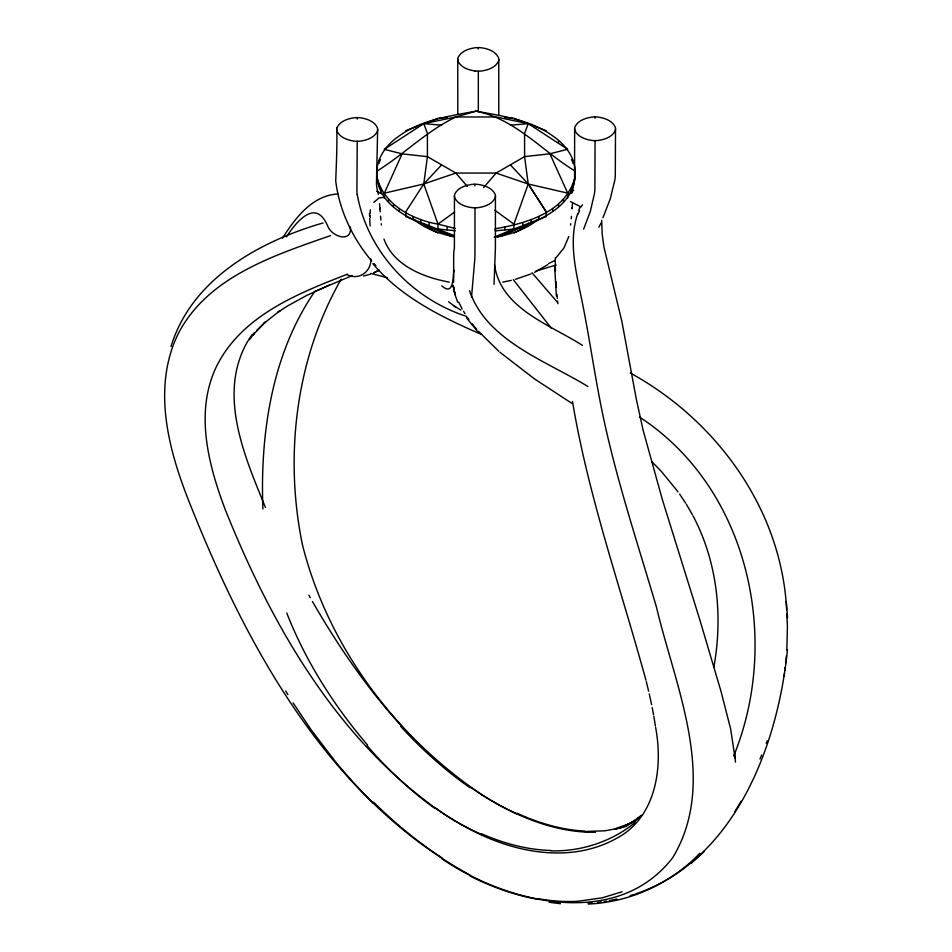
<?xml version="1.0" encoding="UTF-8"?>
<svg xmlns="http://www.w3.org/2000/svg" width="952" height="952" viewBox="0 0 952 952"><rect width="100%" height="100%" fill="white"/><g stroke="black" fill="none" stroke-linecap="round" stroke-linejoin="round"><path stroke-width="1.43" d="M601.688 220.317L602.164 233.883L603.865 246.699L621.846 321.288L636.352 399.352L643.1 430.125L662.425 499.824L699.994 620.371L721.045 691.497L730.672 729.077L734.98 757.828M555.266 257.79L555.444 270.88M350.324 226.874C352.43 243.557 331.57 236.715 327.702 226.029C315.826 197.98 296.667 221.245 286.397 236.905M574.556 176.941L574.651 128.746M572.188 207.524L572.092 208.893L572.438 203.74M453.616 274.283L453.616 282.185M786.435 655.833L785.781 662.913M786.804 650.311L787.423 626.618L786.84 613.909M451.26 236.477C424.663 224.006 376.599 211.641 376.968 173.454M500.74 236.477C526.611 223.839 571.164 213.462 574.746 177.798C577.602 160.555 566.404 145.001 552.66 135.85C530.669 119.845 502.18 116.001 476.036 111.17C449.856 116.001 421.296 119.833 399.269 135.898C385.893 144.811 375.433 159.412 376.778 176.12M787.459 649.645C777.927 745.345 735.087 859.989 635.793 893.845M494.028 284.339L495.385 248.722A116.322 9.508 86.7 0 0 495.409 244.664L495.433 196.029A16.232 9.377 0 0 0 495.088 194.172C492.315 188.079 484.473 185.235 477.987 184.426A16.363 9.449 0 0 0 474.87 184.248A16.339 9.425 0 0 0 471.752 184.426C465.29 185.319 457.769 187.818 454.782 194.113A16.208 9.353 0 0 0 454.437 196.041L454.413 243.641A104.684 13.126 84.9 0 1 454.342 248.853C451.748 256.04 458.626 301.308 441.787 285.802M571.212 218.781L571.45 216.294M574.746 180.618L575.222 171.181C542.223 151.154 515.401 118.917 476.036 111.17L455.901 116.965L423.711 123.677L384.31 149.321L402.101 153.855L427.424 156.652L455.853 173.062L467.337 186.449M570.581 225.089L570.724 223.744M784.139 676.194L784.507 673.242M784.864 670.291L785.233 667.34M370.875 258.944C371.399 271.939 358.368 280.899 346.825 274.474M453.759 272.855L454.163 270.13M471.514 297.286L474.834 258.813A110.741 24.942 80.6 0 0 474.965 253.291L474.988 207.833A16.339 9.425 0 0 0 478.106 207.655C484.58 206.751 492.172 204.24 495.111 197.897A16.208 9.353 0 0 0 495.433 196.029M713.893 666.971C723.02 616.158 717.403 561.858 693.044 515.889M483.628 187.58L496.099 173.074L510.355 164.851L528.217 183.962L546.162 211.725L546.162 216.592L513.913 229.015L495.302 230.872L495.302 228.742C526.242 223.458 565.785 212.213 574.746 177.798M571.747 193.28L573.699 184.985A82.788 67.354 -8.3 0 0 574.282 180.856M568.82 236.429L563.965 247.972L555.682 258.194M577.602 214.01C569.117 239.071 574.794 266.072 579.97 291.193C589.431 335.271 595.048 380.086 604.829 424.104C618.562 486.067 638.542 546.388 656.487 607.209C674.944 685.94 718.974 780.616 672.814 857.538C616.61 930.461 507.345 903.198 441.918 858.859M337.115 127.616C339.983 121.249 347.563 118.726 354.025 117.798A16.208 9.353 0 0 1 357.238 117.608A16.232 9.377 0 0 1 360.463 117.81C366.913 118.762 374.493 121.32 377.349 127.687A16.339 9.425 0 0 1 377.349 131.281C374.481 137.647 366.901 140.17 360.451 141.098A16.208 9.353 0 0 1 353.87 141.086C347.468 140.075 339.947 137.552 337.115 131.209A16.363 9.449 0 0 1 337.115 127.544M497.587 237.322L513.913 229.015L513.913 224.148L528.229 184.022L524.588 156.616L524.576 133.387L528.241 123.665L496.147 116.977L455.901 116.965C426.71 130.912 404.065 154.272 376.778 171.253L377.266 180.69M170.991 346.599C191.507 279.019 259.313 241.391 323.049 222.958M733.73 755.912C781.497 638.851 748.534 488.126 639.589 417.107M766.229 743.369L767.193 740.823M759.958 759.065L761.659 755.031M384.358 198.04L384.358 193.173L402.101 153.855M583.647 229.146L590.288 211.558L594.465 193.565A94.129 76.684 6.6 0 0 594.893 189.317L595.059 140.622A16.232 9.377 0 0 1 591.846 140.42C585.409 139.587 577.674 136.671 574.972 130.614A16.363 9.449 0 0 1 574.96 126.878C577.923 120.595 585.409 118.048 591.858 117.132A16.208 9.353 0 0 1 598.427 117.144C604.829 118.155 612.362 120.678 615.194 127.021A16.363 9.449 0 0 1 615.504 128.817L615.301 175.692A91.856 73.197 21.1 0 1 614.837 180.023L610.244 198.932L602.949 217.687M380.455 159.722L378.682 163.542L378.682 161.412M598.867 227.254L601.2 222.816M248.067 340.661C216.973 393.581 244.485 456.187 265.453 507.428M580.53 207.405L581.636 205.941A14.625 7.14 -46.1 0 1 582.588 204.847M734.718 811.842L741.013 801.239M341.209 279.15C295.786 358.38 284.124 455.806 302.427 544.699C327.964 646.503 395.425 736.527 482.057 794.861M282.494 238.107C295.18 218.21 312.197 195.434 337.912 193.946M248.781 339.59L252.387 334.271M249.317 339.864L254.505 332.867L252.708 335.294L265.798 321.55L256.992 330.106M314.862 291.324C271.606 354.156 260.039 434.267 262.895 509.046M373.779 202.359L378.979 197.98L384.108 197.314M569.665 193.839L573.651 190.21M441.645 164.851L423.759 183.986L405.838 211.725L405.838 216.592L454.271 235.644M699.815 853.278C670.934 883.587 630.081 902.282 588.217 904.043M704.04 851.707L691.509 863.083M640.315 816.185L634.341 821.481L637.483 818.779M263.882 323.406L280.031 310.673L277.948 312.22L287.337 306.08L306.603 295.501L329.297 285.041M635.02 822.587C611.565 841.77 581.089 851.576 550.887 850.874M642.552 814.757L630.236 823.528L633.401 821.576L625.428 826.003L628.879 824.17L619.597 828.002L623.31 826.955L614.659 829.394M630.878 823.587L640.755 816.352M377.266 177.869C383.632 204.609 412.859 219.888 437.979 224.125L454.592 212.034M547.805 264.644L534.488 272.343M634.163 821.171L637.626 818.97L627.023 824.789L630.831 823.159L615.135 828.728M510.355 164.851L524.588 156.616L549.899 153.808L567.642 149.262L528.241 123.665L510.355 125.188M555.373 260.324L548.507 263.573M315.695 291.086L352.24 275.592M494.957 236.762L513.913 229.015M530.918 273.95L515.413 279.317M347.528 274.164C298 293.359 242.058 315.54 216.758 365.913C194.494 411.55 208.179 464.136 225.053 509.106C271.998 626.487 339.126 743.619 446.19 815.578A303.034 181.737 61.5 0 0 481.772 834.523M405.838 130.71L438.087 118.286L447.25 117.394M556.123 264.989L535.881 271.094M619.597 828.002L627.987 824.944M622.108 891.75L602.211 897.843L577.947 901.246A358.952 210.868 60.9 0 1 539.022 898.866M330.451 235.632C273.831 255.505 207.869 276.627 178.262 333.652C152.177 386.893 168.028 448.368 188.651 500.562C246.223 646.325 327.904 796.979 469.943 875.043M624.262 826.99L626.821 826.146M370.507 274.152L363.497 276.056M630.2 895.63L634.425 894.356M620.24 827.966L605.079 830.787L584.445 831.501M384.358 193.173L423.759 183.986L455.853 173.062L496.099 173.074L528.229 184.022L567.689 193.113L567.689 197.98M511.283 280.376L502.763 282.137M616.908 899.021L609.316 900.687M597.582 902.567L601.509 901.972M604.127 901.568L606.745 901.163M588.169 903.341L592.203 903.008M595.464 832.226C564.084 832.786 533.489 822.695 505.81 808.581A303.034 169.67 58.1 0 1 470.228 786.995M441.645 125.188L423.783 123.665L427.412 133.411L427.424 156.652L423.759 183.986L437.979 224.125L437.979 228.992L453.116 236.667M437.979 228.992L455.246 230.717M504.857 117.417L514.02 118.31L546.162 130.71M498.836 114.752L498.812 113.086A74.791 3.38 88.2 0 1 498.777 108.564L498.765 59.393A16.232 9.377 0 0 0 498.42 57.525C495.433 51.182 487.829 48.683 481.319 47.778A16.363 9.449 0 0 0 478.202 47.6A16.339 9.425 0 0 0 475.096 47.778C468.622 48.683 461.03 51.194 458.09 57.536A16.208 9.353 0 0 0 457.769 59.393A16.232 9.377 0 0 0 458.114 61.261C461.113 67.604 468.705 70.103 475.215 71.007M549.006 902.258L560.419 903.698M437.979 224.125L455.246 228.48M449.237 282.137C423.545 277.341 393.557 265.703 383.965 239.047M370.625 273.391L387.512 277.77M528.229 184.022L546.162 211.725M466.587 316.409C411.954 298.761 367.46 251.661 357.274 194.684M580.458 206.667L570.498 201.61M480.867 334.164C441.312 317.028 401.137 297.274 372.839 263.656M460.732 310.019L453.842 305.77M381.502 193.815L376.671 191.269M587.919 386.536C546.626 361.01 486.603 341.066 469.514 290.646M582.481 345.386C550.125 324.656 500.526 308.591 494.516 264.739M630.248 372.97C716.808 420.451 781.532 509.498 786.649 609.685M572.021 403.469L534.405 378.825L499.883 352.24M494.933 210.321L513.913 224.148M455.663 307.139L448.594 301.736M498.8 351.252L478.511 331.332M652.12 462.017L661.259 471.299L678.05 491.851M374.172 263.752L375.862 265.608M401.113 725.662C366.829 687.915 337.865 645.634 312.435 601.521M476.607 329.154L472.121 323.763M478.249 332.308L466.528 317.849M371.673 260.967C352.68 238.488 339.352 210.451 335.735 181.142C336.318 163.922 337.222 146.667 336.806 129.412M557.289 302.117L531.99 272.736M367.555 745.035C333.878 705.682 305.687 661.283 286.742 612.981M513.295 279.65L551.196 328.059M467.277 317.337L468.896 319.479M679.633 494.076L685.63 503.12M293.109 702.921L311.137 729.803L334.83 760.874A358.952 211.023 60.9 0 0 373.172 803.095M463.565 311.352L465.052 313.755M285.683 690.973L287.861 694.591M686.38 504.251L692.378 514.723M308.841 595.178L310.281 597.713M462.089 308.96L458.793 302.153M571.521 159.65L573.294 163.482L573.294 161.352M549.899 153.808L567.689 193.113M457.71 302.284L455.008 294.62L453.176 285.481L455.008 294.62L453.271 286.088M378.301 194.303L376.825 187.544A58.453 48.397 -10.9 0 1 376.468 183.224L377.658 129.484M645.956 680.228C620.573 587.574 588.395 496.551 572.497 401.518M646.289 681.596L648.621 691.2M649.252 693.913L651.596 704.599M652.168 707.514L653.56 714.809M653.846 716.261L655.428 726.15M655.654 727.566C663.116 767.574 656.095 817.601 616.468 838.403C570.712 863.845 514.068 852.849 469.943 829.287A303.034 180.083 62 0 1 434.778 807.463M381.276 223.744L381.419 225.089M380.55 216.294L380.907 220.019M556.968 294.418L557.36 298.404M557.61 301.058L557.86 303.712M379.562 203.74L380.157 211.856M734.67 752.913L735.456 762.135M556.42 296.346L554.623 266.298M786.269 601.557L787.53 617.693M555.992 281.709L556.42 287.409M370.126 225.993L369.662 218.472M379.812 207.524L379.907 208.893M369.59 216.437L369.531 213.403M457.793 114.43L457.781 112.752A84.204 1.297 89.4 0 1 457.781 108.219L457.769 59.393M595.083 116.953L595.083 118.215M573.318 183.7L573.318 185.83M570.962 188.817L570.962 191.638M563.524 199.194L563.524 202.014M558.467 140.706L558.467 142.836M558.527 204.347L558.527 206.489M552.731 208.536L552.731 211.356M538.903 216.52L538.903 219.341M531.073 220.198L531.073 222.34M522.719 222.756L522.719 225.576M504.75 227.04L504.75 229.86M478.332 71.186L478.332 110.872M478.202 47.6L478.202 49.052M474.87 184.248L474.87 185.866M447.142 227.028L447.142 229.849M429.185 222.72L429.185 225.541M420.832 220.162L420.832 222.304M413.013 216.473L413.013 219.293M399.34 208.583L399.34 211.404M393.533 204.406L393.533 206.536M388.523 199.254L388.523 202.074M381.074 188.877L381.074 191.697M378.706 183.76L378.706 185.89M357.238 117.62L357.238 119.059M357.226 141.277L356.905 190.424A74.244 60.987 12.6 0 0 357.178 194.684M528.491 223.232A60.321 34.831 0 0 1 514.27 232.99M437.73 232.978A60.321 34.831 0 0 1 424.259 223.97M539.034 218.472A74.613 43.078 0 0 1 494.124 237.215M454.354 236.643A74.613 43.078 0 0 1 413.965 219.353M595.059 140.622A16.208 9.353 0 0 0 598.284 140.432C604.734 139.516 612.314 136.981 615.194 130.614A16.339 9.425 0 0 0 615.504 128.817M475.096 71.007A16.339 9.425 0 0 0 481.438 71.007C487.924 70.103 495.516 67.592 498.443 61.249A16.208 9.353 0 0 0 498.765 59.393M454.437 196.041A16.232 9.377 0 0 0 454.782 197.897C457.769 204.252 465.373 206.751 471.883 207.655A16.363 9.449 0 0 0 474.988 207.833M434.671 808.284A308.21 182.463 61.8 0 1 367.151 745.761M370.328 217.532A51.444 13.03 -86.4 0 1 370.268 215.58M370.233 213.093A26.834 13.84 -79.8 0 1 370.352 209.714M517.21 814.055A303.034 167.909 58.5 0 1 482.057 794.825M584.278 831.025A308.21 171.372 58.7 0 1 517.126 813.27M441.99 857.859A364.307 215.378 61 0 1 373.541 802.108M578.126 214.021A40.174 28.381 -47.2 0 1 579.494 210.547M578.804 210.011A19.492 10.96 -52.9 0 1 580.184 207.31M550.756 850.445A308.21 183.546 60.9 0 1 481.724 833.845M470.157 787.839A308.21 174.763 58.4 0 1 400.709 726.447M539.177 899.509A364.307 215.688 61.6 0 1 469.979 875.983M379.122 270.19L373.898 272.748L379.122 270.19"/></g></svg>
